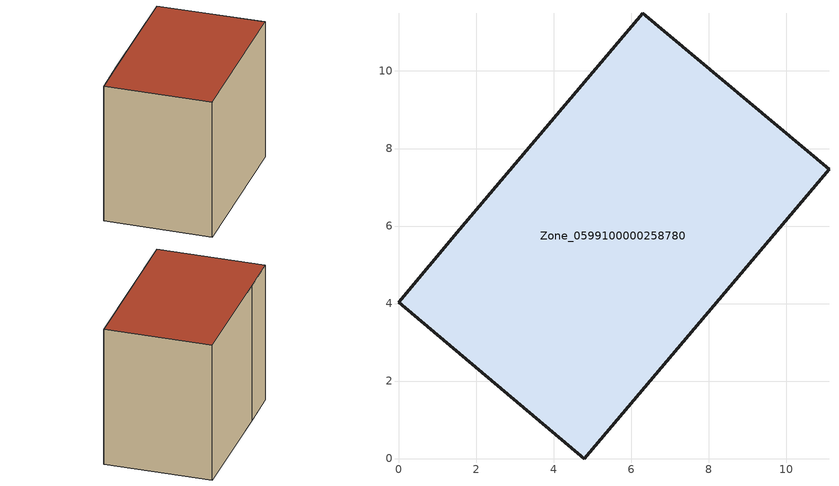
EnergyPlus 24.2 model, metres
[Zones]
Zone_0599100000258780
 floor ground (C_G): 0,4.03 1.58,5.92 6.31,11.48 11.11,7.47 4.79,0 z0
 wall outside (C_F): 1.58,5.92 0,4.03 4.79,0 11.11,7.47 6.31,11.48 1.58,5.92 z0:8.47
 roof outside (C_R): 4.79,0 11.11,7.47 6.31,11.48 1.58,5.92 0,4.03 z8.47
[BUILDING]
Pand.0599100000258780: North Axis=0; Terrain=City; Loads Convergence Tolerance Value=0.04; Temperature Convergence Tolerance Value=0.4; Solar Distribution=FullExterior; Maximum Number of Warmup Days=25; Minimum Number of Warmup Days=1
[Site:Location]
Rotterdam.The.Hague.AP_ZH_NLD Design_Conditions: Latitude=51.96; Longitude=4.45; Time Zone=1; Elevation=-4.5
[SITE:GROUNDTEMPERATURE:BUILDINGSURFACE]
18, 18, 18, 18, 18, 18, 18, 18, 18, 18, 18, 18
[MATERIAL] Thermal Absorptance=0.9; Solar Absorptance=0.7; Visible Absorptance=0.7
Name | Roughness | Thickness | Conductivity | Density | Specific Heat
G.TI.1946-1964 | MediumSmooth | 0.15 | 1 | 540 | 1210
F.TI.1946-1964 | Rough | 0.3 | 0.857143 | 1920 | 840
R.TI.1946-1964 | MediumRough | 0.2 | 0.277778 | 1500 | 1000
[CONSTRUCTION]
C_G: G.TI.1946-1964
C_F: F.TI.1946-1964
C_R: R.TI.1946-1964
[ZONE]
Zone_0599100000258780: Type=1; Multiplier=1; Ceiling Height=Autocalculate; Volume=Autocalculate; Floor Area=autocalculate; Part of Total Floor Area=Yes
[ZONEINFILTRATION:DESIGNFLOWRATE]
Infil_Zone_0599100000258780: Zone or ZoneList or Space or SpaceList=Zone_0599100000258780; Schedule=AlwaysOn; Design Flow Rate Calculation Method=Flow/Area; Flow Rate per Floor Area=0.003; Constant Term Coefficient=1; Temperature Term Coefficient=0; Velocity Term Coefficient=0; Velocity Squared Term Coefficient=0
[HVACTEMPLATE:ZONE:IDEALLOADSAIRSYSTEM]
Zone_0599100000258780: Maximum Heating Supply Air Temperature=50; Minimum Cooling Supply Air Temperature=13; Maximum Heating Supply Air Humidity Ratio=0.0156; Minimum Cooling Supply Air Humidity Ratio=0.0077; Heating Limit=NoLimit; Cooling Limit=NoLimit; Dehumidification Control Type=ConstantSensibleHeatRatio; Cooling Sensible Heat Ratio=0.7; Dehumidification Setpoint=60; Humidification Control Type=None; Humidification Setpoint=30; Outdoor Air Method=None; Outdoor Air Flow Rate per Person=0.00944; Outdoor Air Flow Rate per Zone Floor Area=0; Outdoor Air Flow Rate per Zone=0; Demand Controlled Ventilation Type=None; Outdoor Air Economizer Type=NoEconomizer; Heat Recovery Type=None; Sensible Heat Recovery Effectiveness=0.7; Latent Heat Recovery Effectiveness=0.65
[ZONECONTROL:THERMOSTAT]
ThermostatControl_Zone_0599100000258780: Zone or ZoneList=Zone_0599100000258780; Control Type Schedule=DualSetpointControlType; Control 1=Thermostat_Zone_0599100000258780; Temperature Difference Between Cutout And Setpoint=0
[THERMOSTATSETPOINT:DUALSETPOINT]
Thermostat_Zone_0599100000258780: Heating Setpoint Temperature Schedule=HeatingSetpoint_Zone_0599100000258780; Cooling Setpoint Temperature Schedule=CoolingSetpoint_Zone_0599100000258780
[SCHEDULE:COMPACT]
HeatingSetpoint_Zone_0599100000258780: Through: 12/31, For: AllDays, Until: 24:00, 21
CoolingSetpoint_Zone_0599100000258780: Through: 12/31, For: AllDays, Until: 24:00, 24
DualSetpointControlType: Through: 12/31, For: AllDays, Until: 24:00, 4
AlwaysOn: Through: 12/31, For: AllDays, Until: 24:00, 1
